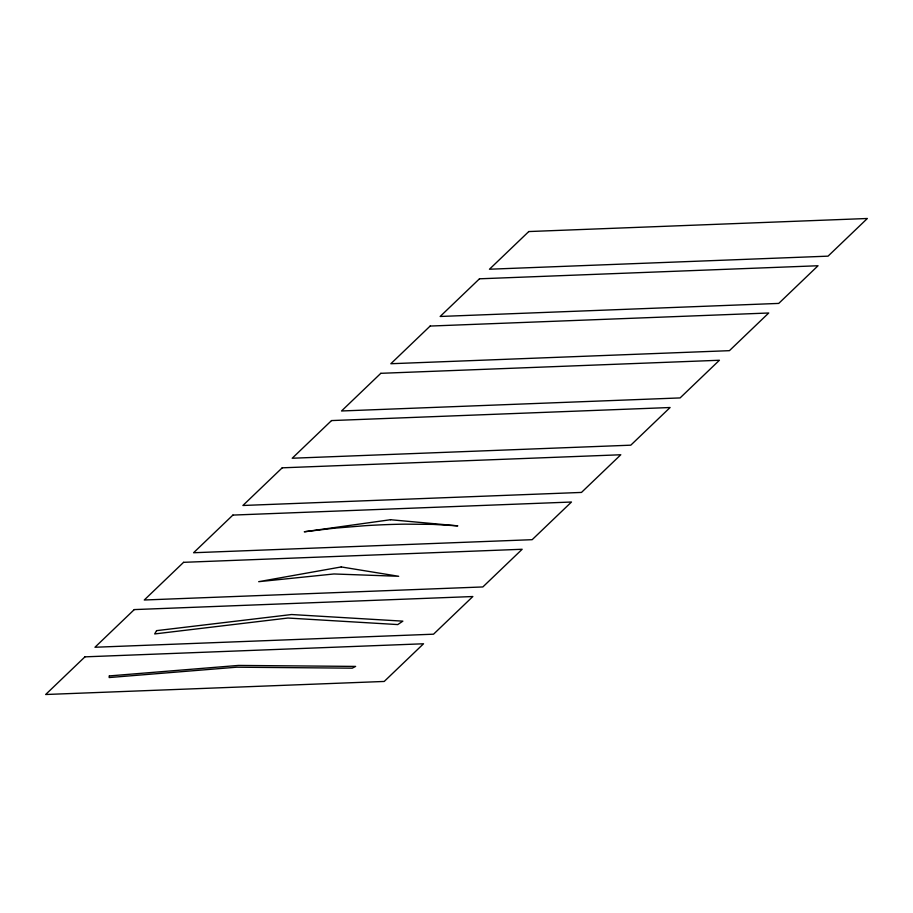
<?xml version="1.0" encoding="UTF-8"?>
<svg xmlns="http://www.w3.org/2000/svg" width="913" height="913" viewBox="0 0 913 913"><rect width="100%" height="100%" fill="white"/><g stroke="black" fill="none" stroke-linecap="round" stroke-linejoin="round"><path stroke-width="1.37" d="M109.332 675.917L109.161 677.549L236.615 667.198L352.258 668.168L355.625 666.41L238.464 665.429L109.332 675.917M156.579 630.643L154.662 633.942L287.926 618.033L397.76 624.572L402.861 621.148L291.589 614.529L156.579 630.643M84.955 656.846L45.65 694.508L384.213 681.452L423.529 643.779L84.955 656.846M134.268 609.587L94.963 647.249L433.527 634.193L472.843 596.531L134.268 609.587M183.581 562.328L144.277 600.001L482.851 586.945L522.156 549.272L183.581 562.328M232.895 515.08L193.59 552.742L532.165 539.686L571.47 502.024L232.895 515.08M282.208 467.821L242.904 505.482L581.478 492.427L620.783 454.765L282.208 467.821M331.522 420.573L292.217 458.235L630.792 445.179L670.096 407.518L331.522 420.573M380.835 373.314L341.53 410.976L680.105 397.92L719.41 360.258L380.835 373.314M430.149 326.055L390.844 363.728L729.419 350.672L768.723 312.999L430.149 326.055M479.473 278.807L440.157 316.469L778.732 303.413L818.037 265.751L479.473 278.807M528.787 231.548L489.471 269.221L828.045 256.154L867.35 218.492L528.787 231.548M341.245 566.939L258.676 581.684L333.918 573.969L398.684 576.286L341.245 566.939M390.513 519.725L304.28 531.777L334.432 528.182L365.12 525.694A176.814 35.55 -5.1 0 1 405.064 524.153L432.91 524.382L457.79 525.854L390.513 519.725"/></g></svg>
